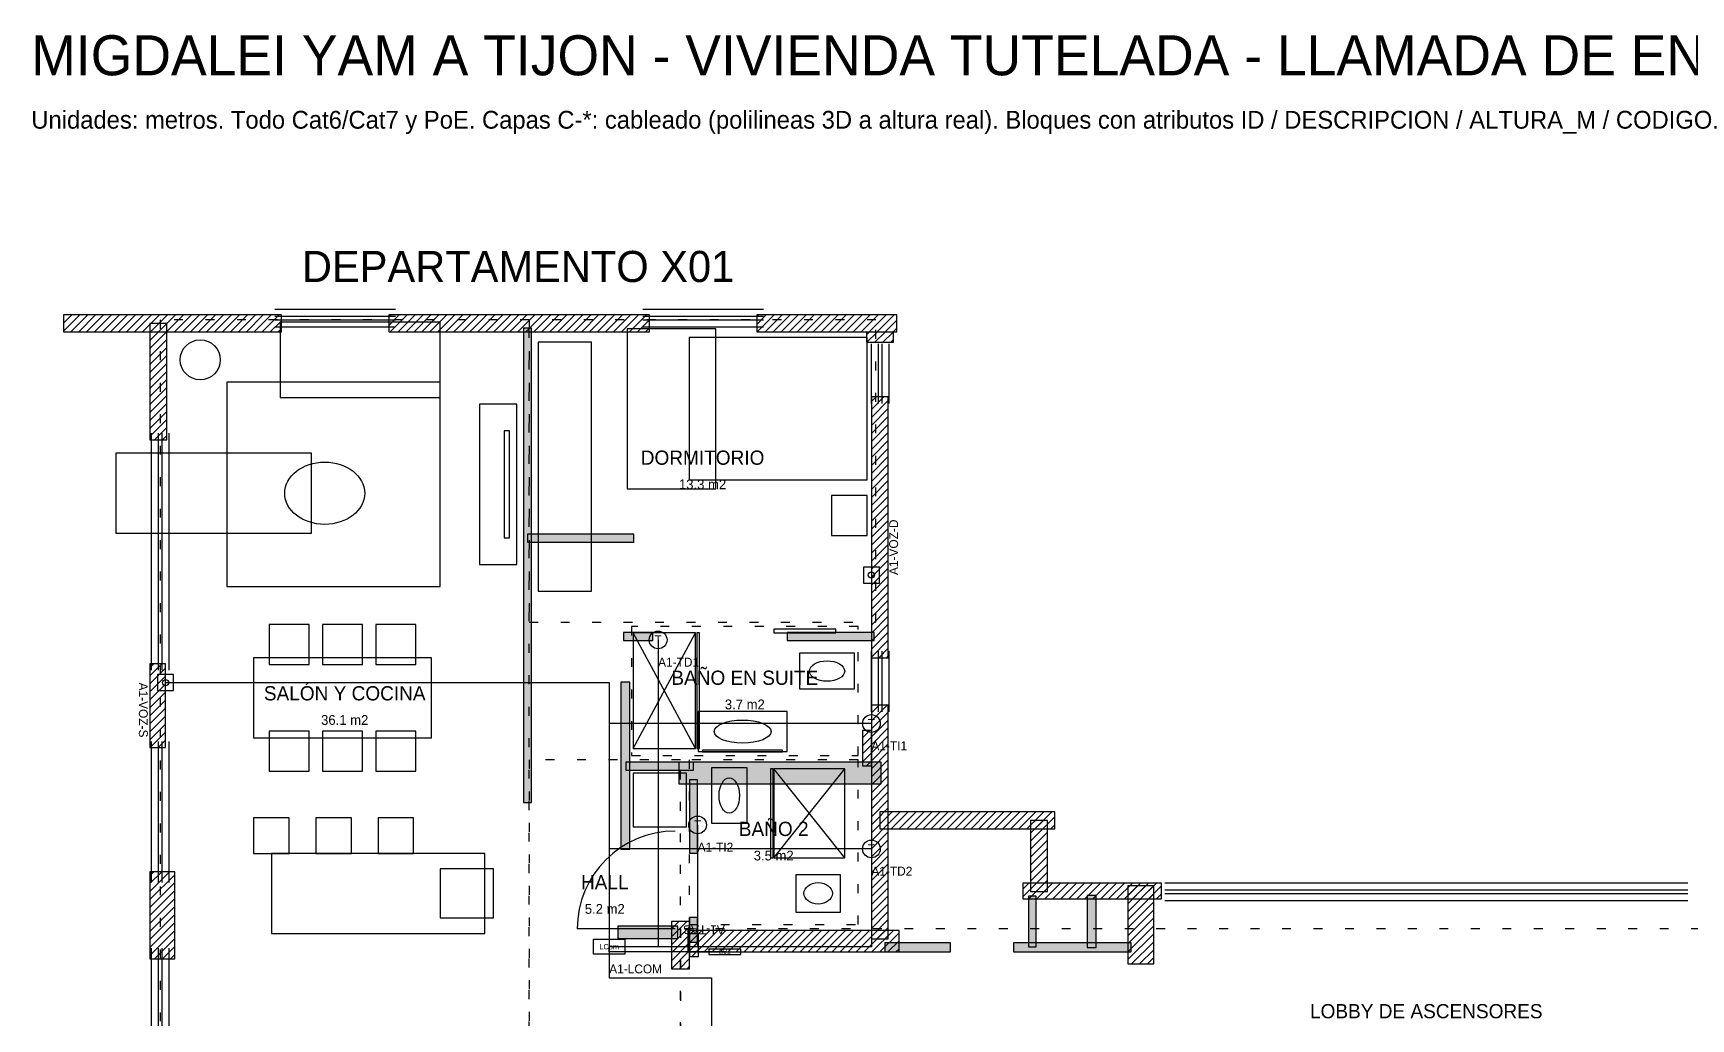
# Model space of a CAD drawing. Header units: metres. Extents: x -0.1 to 71.5, y -1 to 21.7.
# Drawn here: x 0.02 to 18.67, y 10.59 to 21.67 of the extents above; entities that cross this region are included whole.
import ezdxf
from ezdxf.enums import TextEntityAlignment as Align

# ---------------------------------------------------------------- set-up
doc = ezdxf.new("R2010")
doc.units = ezdxf.units.M
doc.linetypes.add('DOT2', pattern=[0.254, 0, -0.254])
for name, color, linetype in [('A-COCINA', 9, 'Continuous'), ('A-LOCALES', 7, 'Continuous'), ('A-MOBILIARIO', 9, 'Continuous'), ('A-MUROS', 8, 'Continuous'), ('A-MUROS-EXT', 250, 'Continuous'), ('A-PUERTAS', 7, 'Continuous'), ('A-SANITARIOS', 9, 'Continuous'), ('A-VENTANAS', 5, 'Continuous'), ('T-TEXTOS', 7, 'Continuous')]:
    doc.layers.add(name, color=color, linetype=linetype)
for name, color, linetype, true_color in [('C-CAT6-CAT7-CADENA-LCOM', 30, 'Continuous', 0xe07a12), ('C-CAT6-RADIAL-DEPTO', 3, 'Continuous', 0x1a9e4b), ('E-ADV-LCOM', 250, 'Continuous', 0x6b7a90), ('E-ADV-LLAMADA-VOZ', 30, 'Continuous', 0xe46f12), ('E-ADV-TABLET', 5, 'Continuous', 0x2b6cb0), ('E-ADV-TIRADOR', 1, 'Continuous', 0xd93025)]:
    doc.layers.add(name, color=color, linetype=linetype, true_color=true_color)

# ---------------------------------------------------------------- blocks, each defined once
blk = doc.blocks.new('ADV_TABLET')
blk.add_lwpolyline([(-0.18, -0.03), (0.18, -0.03), (0.18, 0.03), (-0.18, 0.03)], close=True)
blk.add_text('TAB', height=0.05).set_placement((0, 0), align=Align.MIDDLE_CENTER)
at = {"layer": 'T-TEXTOS'}
blk.add_attdef('ID', (0, -0.3), '', height=0.1, dxfattribs=at)
at = {"layer": 'T-TEXTOS', "flags": 1}
for tag, p in [('ALTURA_M', (0, -0.55)), ('DESCRIPCION', (0, -0.45)), ('CODIGO', (0, -0.65))]:
    blk.add_attdef(tag, p, '', height=0.06, dxfattribs=at)
blk = doc.blocks.new('ADV_LLAMADA_VOZ')
blk.add_lwpolyline([(-0.09, -0.09), (0.09, -0.09), (0.09, 0.09), (-0.09, 0.09)], close=True)
blk.add_circle((0, 0), 0.035)
at = {"layer": 'T-TEXTOS'}
blk.add_attdef('ID', (0, -0.3), '', height=0.1, dxfattribs=at)
at = {"layer": 'T-TEXTOS', "flags": 1}
for tag, p in [('ALTURA_M', (0, -0.55)), ('DESCRIPCION', (0, -0.45)), ('CODIGO', (0, -0.65))]:
    blk.add_attdef(tag, p, '', height=0.06, dxfattribs=at)
blk = doc.blocks.new('ADV_TIRADOR')
blk.add_circle((0, 0), 0.1)
blk.add_text('T', height=0.1).set_placement((0, 0), align=Align.MIDDLE_CENTER)
at = {"layer": 'T-TEXTOS'}
blk.add_attdef('ID', (0, -0.3), '', height=0.1, dxfattribs=at)
at = {"layer": 'T-TEXTOS', "flags": 1}
for tag, p in [('ALTURA_M', (0, -0.55)), ('DESCRIPCION', (0, -0.45)), ('CODIGO', (0, -0.65))]:
    blk.add_attdef(tag, p, '', height=0.06, dxfattribs=at)
blk = doc.blocks.new('ADV_LCOM')
blk.add_lwpolyline([(-0.18, -0.08), (0.18, -0.08), (0.18, 0.08), (-0.18, 0.08)], close=True)
blk.add_text('LCom', height=0.06).set_placement((0, 0), align=Align.MIDDLE_CENTER)
at = {"layer": 'T-TEXTOS'}
blk.add_attdef('ID', (0, -0.3), '', height=0.1, dxfattribs=at)
at = {"layer": 'T-TEXTOS', "flags": 1}
for tag, p in [('ALTURA_M', (0, -0.55)), ('DESCRIPCION', (0, -0.45)), ('CODIGO', (0, -0.65))]:
    blk.add_attdef(tag, p, '', height=0.06, dxfattribs=at)

msp = doc.modelspace()

# ---------------------------------------------------------------- hatches: boundary and pattern name
at = {"layer": 'A-MUROS'}
for points in [[(5.5375, 13.0235), (5.6265, 13.0235), (5.6265, 18.3575), (5.5375, 18.3575)], [(5.5815, 15.9505), (6.7755, 15.9505), (6.7755, 16.0395), (5.5815, 16.0395)], [(6.6615, 14.8455), (6.9915, 14.8455), (6.9915, 14.9345), (6.6615, 14.9345)], [(8.5025, 14.8455), (9.4805, 14.8455), (9.4805, 14.9345), (8.5025, 14.9345)], [(6.629, 12.497), (6.731, 12.497), (6.731, 14.377), (6.629, 14.377)], [(6.6865, 13.3855), (7.4485, 13.3855), (7.4485, 13.4745), (6.6865, 13.4745)], [(7.283, 13.233), (9.557, 13.233), (9.557, 13.475), (7.283, 13.475)], [(7.4045, 12.4525), (7.4935, 12.4525), (7.4935, 13.2775), (7.4045, 13.2775)], [(11.2145, 11.3985), (11.3035, 11.3985), (11.3035, 11.9695), (11.2145, 11.9695)], [(11.8745, 11.3925), (11.9755, 11.3925), (11.9755, 11.9755), (11.8745, 11.9755)], [(6.5985, 11.4935), (7.2705, 11.4935), (7.2705, 11.6325), (6.5985, 11.6325)], [(7.4045, 11.4495), (7.4935, 11.4495), (7.4935, 11.7285), (7.4045, 11.7285)], [(9.601, 11.341), (10.338, 11.341), (10.338, 11.443), (9.601, 11.443)], [(11.049, 11.341), (12.37, 11.341), (12.37, 11.443), (11.049, 11.443)]]:
    msp.add_hatch(color=8, dxfattribs=at).paths.add_polyline_path(points)
at = {"layer": 'A-MUROS-EXT'}
h = msp.add_hatch(dxfattribs=at)
h.set_pattern_fill('ANSI31', scale=0.02)
h.paths.add_polyline_path([(0.3615, 18.3135), (2.8135, 18.3135), (2.8135, 18.5045), (0.3615, 18.5045)])
h = msp.add_hatch(dxfattribs=at)
h.set_pattern_fill('ANSI31', scale=0.02)
h.paths.add_polyline_path([(4.0195, 18.3135), (6.9535, 18.3135), (6.9535, 18.5045), (4.0195, 18.5045)])
h = msp.add_hatch(dxfattribs=at)
h.set_pattern_fill('ANSI31', scale=0.02)
h.paths.add_polyline_path([(8.1595, 18.3135), (9.7345, 18.3135), (9.7345, 18.5045), (8.1595, 18.5045)])
h = msp.add_hatch(dxfattribs=at)
h.set_pattern_fill('ANSI31', scale=0.02)
h.paths.add_polyline_path([(1.334, 17.101), (1.524, 17.101), (1.524, 18.408), (1.334, 18.408)])
h = msp.add_hatch(dxfattribs=at)
h.set_pattern_fill('ANSI31', scale=0.02)
h.paths.add_polyline_path([(9.392, 18.199), (9.696, 18.199), (9.696, 18.313), (9.392, 18.313)])
h = msp.add_hatch(dxfattribs=at)
h.set_pattern_fill('ANSI31', scale=0.02)
h.paths.add_polyline_path([(9.449, 14.65), (9.639, 14.65), (9.639, 17.583), (9.449, 17.583)])
h = msp.add_hatch(dxfattribs=at)
h.set_pattern_fill('ANSI31', scale=0.02)
h.paths.add_polyline_path([(1.3335, 13.6405), (1.5105, 13.6405), (1.5105, 14.5795), (1.3335, 14.5795)])
h = msp.add_hatch(dxfattribs=at)
h.set_pattern_fill('ANSI31', scale=0.02)
h.paths.add_polyline_path([(9.449, 11.487), (9.639, 11.487), (9.639, 14.116), (9.449, 14.116)])
h = msp.add_hatch(dxfattribs=at)
h.set_pattern_fill('ANSI31', scale=0.02)
h.paths.add_polyline_path([(9.347, 13.436), (9.449, 13.436), (9.449, 13.831), (9.347, 13.831)])
h = msp.add_hatch(dxfattribs=at)
h.set_pattern_fill('ANSI31', scale=0.02)
h.paths.add_polyline_path([(9.5435, 12.7245), (11.5125, 12.7245), (11.5125, 12.9155), (9.5435, 12.9155)])
h = msp.add_hatch(dxfattribs=at)
h.set_pattern_fill('ANSI31', scale=0.02)
h.paths.add_polyline_path([(11.24, 12.021), (11.43, 12.021), (11.43, 12.82), (11.24, 12.82)])
h = msp.add_hatch(dxfattribs=at)
h.set_pattern_fill('ANSI31', scale=0.02)
h.paths.add_polyline_path([(1.3345, 11.2655), (1.6135, 11.2655), (1.6135, 12.2425), (1.3345, 12.2425)])
h = msp.add_hatch(dxfattribs=at)
h.set_pattern_fill('ANSI31', scale=0.02)
h.paths.add_polyline_path([(11.151, 11.938), (12.713, 11.938), (12.713, 12.116), (11.151, 12.116)])
h = msp.add_hatch(dxfattribs=at)
h.set_pattern_fill('ANSI31', scale=0.02)
h.paths.add_polyline_path([(12.332, 11.208), (12.624, 11.208), (12.624, 12.084), (12.332, 12.084)])
h = msp.add_hatch(dxfattribs=at)
h.set_pattern_fill('ANSI31', scale=0.02)
h.paths.add_polyline_path([(7.2015, 11.1505), (7.4045, 11.1505), (7.4045, 11.6835), (7.2015, 11.6835)])
h = msp.add_hatch(dxfattribs=at)
h.set_pattern_fill('ANSI31', scale=0.02)
h.paths.add_polyline_path([(7.3855, 11.3415), (9.7595, 11.3415), (9.7595, 11.5825), (7.3855, 11.5825)])
h = msp.add_hatch(dxfattribs=at)
h.set_pattern_fill('ANSI31', scale=0.02)
h.paths.add_polyline_path([(7.404, 11.29), (7.506, 11.29), (7.506, 11.545), (7.404, 11.545)])

# ---------------------------------------------------------------- linework, layer by layer
at = {"layer": 'A-COCINA'}
for points in [[(2.7, 11.55), (5.1, 11.55), (5.1, 12.45), (2.7, 12.45)], [(4.6, 11.725), (5.2, 11.725), (5.2, 12.275), (4.6, 12.275)]]:
    msp.add_lwpolyline(points, close=True, dxfattribs=at)
at = {"layer": 'A-LOCALES', "linetype": 'DOT2'}
for points in [[(1.45, 9.75), (5.6, 9.75), (5.6, 18.45), (1.45, 18.45)], [(5.6, 15.05), (9.5, 15.05), (9.5, 18.45), (5.6, 18.45)], [(6.75, 13.55), (9.3, 13.55), (9.3, 15), (6.75, 15)], [(5.6, 10.45), (7.3, 10.45), (7.3, 13.5), (5.6, 13.5)], [(7.4, 11.65), (9.3, 11.65), (9.3, 13.5), (7.4, 13.5)], [(7.3, 9.45), (24.08, 9.45), (24.08, 11.6), (7.3, 11.6)]]:
    msp.add_lwpolyline(points, close=True, dxfattribs=at)
at = {"layer": 'A-MOBILIARIO'}
for points in [[(2.8, 17.575), (4.6, 17.575), (4.6, 18.425), (2.8, 18.425)], [(6.7, 16.55), (7.7, 16.55), (7.7, 18.35), (6.7, 18.35)], [(5.7, 15.4), (6.3, 15.4), (6.3, 18.2), (5.7, 18.2)], [(7.4, 16.65), (9.4, 16.65), (9.4, 18.25), (7.4, 18.25)], [(2.2, 15.45), (4.6, 15.45), (4.6, 17.75), (2.2, 17.75)], [(5.04, 15.7), (5.46, 15.7), (5.46, 17.5), (5.04, 17.5)], [(5.32, 16), (5.38, 16), (5.38, 17.2), (5.32, 17.2)], [(0.95, 16.05), (3.15, 16.05), (3.15, 16.95), (0.95, 16.95)], [(9, 16.025), (9.4, 16.025), (9.4, 16.475), (9, 16.475)], [(2.675, 14.575), (3.125, 14.575), (3.125, 15.025), (2.675, 15.025)], [(3.275, 14.575), (3.725, 14.575), (3.725, 15.025), (3.275, 15.025)], [(3.875, 14.575), (4.325, 14.575), (4.325, 15.025), (3.875, 15.025)], [(2.5, 13.75), (4.5, 13.75), (4.5, 14.65), (2.5, 14.65)], [(2.675, 13.375), (3.125, 13.375), (3.125, 13.825), (2.675, 13.825)], [(3.275, 13.375), (3.725, 13.375), (3.725, 13.825), (3.275, 13.825)], [(3.875, 13.375), (4.325, 13.375), (4.325, 13.825), (3.875, 13.825)], [(2.5, 12.45), (2.9, 12.45), (2.9, 12.85), (2.5, 12.85)], [(3.2, 12.45), (3.6, 12.45), (3.6, 12.85), (3.2, 12.85)], [(3.9, 12.45), (4.3, 12.45), (4.3, 12.85), (3.9, 12.85)]]:
    msp.add_lwpolyline(points, close=True, dxfattribs=at)
for centre, major_axis, ratio in [((1.9, 18), (0.225, 0), 1), ((3.3, 16.5), (0.45, 0), 0.7777778)]:
    msp.add_ellipse(centre, major_axis=major_axis, ratio=ratio, dxfattribs=at)
at = {"layer": 'A-MUROS'}
for points in [[(5.5375, 13.0235), (5.6265, 13.0235), (5.6265, 18.3575), (5.5375, 18.3575)], [(5.5815, 15.9505), (6.7755, 15.9505), (6.7755, 16.0395), (5.5815, 16.0395)], [(6.6615, 14.8455), (6.9915, 14.8455), (6.9915, 14.9345), (6.6615, 14.9345)], [(8.5025, 14.8455), (9.4805, 14.8455), (9.4805, 14.9345), (8.5025, 14.9345)], [(6.629, 12.497), (6.731, 12.497), (6.731, 14.377), (6.629, 14.377)], [(6.6865, 13.3855), (7.4485, 13.3855), (7.4485, 13.4745), (6.6865, 13.4745)], [(7.283, 13.233), (9.557, 13.233), (9.557, 13.475), (7.283, 13.475)], [(7.4045, 12.4525), (7.4935, 12.4525), (7.4935, 13.2775), (7.4045, 13.2775)], [(11.2145, 11.3985), (11.3035, 11.3985), (11.3035, 11.9695), (11.2145, 11.9695)], [(11.8745, 11.3925), (11.9755, 11.3925), (11.9755, 11.9755), (11.8745, 11.9755)], [(6.5985, 11.4935), (7.2705, 11.4935), (7.2705, 11.6325), (6.5985, 11.6325)], [(7.4045, 11.4495), (7.4935, 11.4495), (7.4935, 11.7285), (7.4045, 11.7285)], [(9.601, 11.341), (10.338, 11.341), (10.338, 11.443), (9.601, 11.443)], [(11.049, 11.341), (12.37, 11.341), (12.37, 11.443), (11.049, 11.443)]]:
    msp.add_lwpolyline(points, close=True, dxfattribs=at)
at = {"layer": 'A-MUROS-EXT'}
for points in [[(0.3615, 18.3135), (2.8135, 18.3135), (2.8135, 18.5045), (0.3615, 18.5045)], [(4.0195, 18.3135), (6.9535, 18.3135), (6.9535, 18.5045), (4.0195, 18.5045)], [(8.1595, 18.3135), (9.7345, 18.3135), (9.7345, 18.5045), (8.1595, 18.5045)], [(1.334, 17.101), (1.524, 17.101), (1.524, 18.408), (1.334, 18.408)], [(9.392, 18.199), (9.696, 18.199), (9.696, 18.313), (9.392, 18.313)], [(9.449, 14.65), (9.639, 14.65), (9.639, 17.583), (9.449, 17.583)], [(1.3335, 13.6405), (1.5105, 13.6405), (1.5105, 14.5795), (1.3335, 14.5795)], [(9.449, 11.487), (9.639, 11.487), (9.639, 14.116), (9.449, 14.116)], [(9.347, 13.436), (9.449, 13.436), (9.449, 13.831), (9.347, 13.831)], [(9.5435, 12.7245), (11.5125, 12.7245), (11.5125, 12.9155), (9.5435, 12.9155)], [(11.24, 12.021), (11.43, 12.021), (11.43, 12.82), (11.24, 12.82)], [(1.3345, 11.2655), (1.6135, 11.2655), (1.6135, 12.2425), (1.3345, 12.2425)], [(11.151, 11.938), (12.713, 11.938), (12.713, 12.116), (11.151, 12.116)], [(12.332, 11.208), (12.624, 11.208), (12.624, 12.084), (12.332, 12.084)], [(7.2015, 11.1505), (7.4045, 11.1505), (7.4045, 11.6835), (7.2015, 11.6835)], [(7.3855, 11.3415), (9.7595, 11.3415), (9.7595, 11.5825), (7.3855, 11.5825)], [(7.404, 11.29), (7.506, 11.29), (7.506, 11.545), (7.404, 11.545)]]:
    msp.add_lwpolyline(points, close=True, dxfattribs=at)
at = {"layer": 'A-PUERTAS'}
msp.add_line((7.24, 11.6), (6.14, 11.6), dxfattribs=at)
msp.add_arc((7.24, 11.6), 1.1, 90, 180, dxfattribs=at)
at = {"layer": 'A-SANITARIOS'}
for p, q in [((6.77, 13.63), (7.47, 14.93)), ((7.47, 13.63), (6.77, 14.93)), ((8.35, 12.4), (9.15, 13.4)), ((9.15, 12.4), (8.35, 13.4))]:
    msp.add_line(p, q, dxfattribs=at)
for points in [[(6.77, 13.63), (7.47, 13.63), (7.47, 14.93), (6.77, 14.93)], [(7.485, 13.63), (7.515, 13.63), (7.515, 14.93), (7.485, 14.93)], [(8.35, 14.93), (9.05, 14.93), (9.05, 14.97), (8.35, 14.97)], [(8.64, 14.3), (9.26, 14.3), (9.26, 14.7), (8.64, 14.7)], [(7.5, 13.595), (8.5, 13.595), (8.5, 14.045), (7.5, 14.045)], [(7.55, 13.59), (8.45, 13.59), (8.45, 13.61), (7.55, 13.61)], [(6.77, 12.75), (7.37, 12.75), (7.37, 13.35), (6.77, 13.35)], [(7.65, 12.79), (8.05, 12.79), (8.05, 13.41), (7.65, 13.41)], [(8.315, 12.4), (8.345, 12.4), (8.345, 13.4), (8.315, 13.4)], [(8.35, 12.4), (9.15, 12.4), (9.15, 13.4), (8.35, 13.4)], [(8.6, 11.79), (9.1, 11.79), (9.1, 12.21), (8.6, 12.21)]]:
    msp.add_lwpolyline(points, close=True, dxfattribs=at)
for centre, major_axis, ratio in [((8.95, 14.5), (0.1984, 0), 0.5806452), ((8, 13.82), (0.32, 0), 0.405), ((7.85, 13.1), (0, 0.1984), 0.5806452), ((8.85, 12), (0.16, 0), 0.756)]:
    msp.add_ellipse(centre, major_axis=major_axis, ratio=ratio, dxfattribs=at)
at = {"layer": 'A-VENTANAS'}
for p, q in [((2.738, 18.57), (4.095, 18.57)), ((2.738, 18.49), (4.095, 18.49)), ((6.878, 18.57), (8.235, 18.57)), ((6.878, 18.49), (8.235, 18.49)), ((2.738, 18.45), (4.095, 18.45)), ((2.738, 18.37), (4.095, 18.37)), ((6.878, 18.45), (8.235, 18.45)), ((6.878, 18.37), (8.235, 18.37)), ((9.45, 17.508), (9.45, 18.179)), ((9.53, 17.508), (9.53, 18.179)), ((9.57, 17.508), (9.57, 18.179)), ((9.65, 17.508), (9.65, 18.179)), ((1.35, 14.511), (1.35, 17.176)), ((1.43, 14.511), (1.43, 17.176)), ((1.47, 14.511), (1.47, 17.176)), ((1.55, 14.511), (1.55, 17.176)), ((9.45, 14.041), (9.45, 14.725)), ((9.53, 14.041), (9.53, 14.725)), ((9.57, 14.041), (9.57, 14.725)), ((9.65, 14.041), (9.65, 14.725)), ((1.35, 12.123), (1.35, 13.709)), ((1.43, 12.123), (1.43, 13.709)), ((1.47, 12.123), (1.47, 13.709)), ((1.55, 12.123), (1.55, 13.709)), ((12.75, 12.12), (18.63, 12.12)), ((12.75, 12.04), (18.63, 12.04)), ((12.75, 12), (18.63, 12)), ((12.75, 11.92), (18.63, 11.92)), ((1.35, 10.51), (1.35, 11.385)), ((1.43, 10.51), (1.43, 11.385)), ((1.47, 10.51), (1.47, 11.385)), ((1.55, 10.51), (1.55, 11.385))]:
    msp.add_line(p, q, dxfattribs=at)
at = {"layer": 'C-CAT6-CAT7-CADENA-LCOM'}
msp.add_polyline3d([(6.5, 11.4, 2.55), (6.5, 11.4, 2.62), (6.5, 11.05, 2.62), (7.3, 11.05, 2.62), (7.65, 11.05, 2.62), (7.65, 10.55, 2.62), (7.65, 9.5, 2.62), (7.3, 9.5, 2.62), (6.6, 9.5, 2.62), (6.6, 3.6, 2.62), (10.5, 3.6, 2.62), (10.5, 3.6, 2.55)], dxfattribs=at)
at = {"layer": 'C-CAT6-RADIAL-DEPTO'}
for points in [[(9.449, 15.58, 1.2), (9.449, 15.58, 2.62), (9.449, 11.4, 2.62), (6.5, 11.4, 2.62), (6.5, 11.4, 2.55)], [(7.05, 14.85, 1.85), (7.05, 14.85, 2.62), (7.05, 11.4, 2.62), (6.5, 11.4, 2.62), (6.5, 11.4, 2.55)], [(1.51, 14.37, 1.3), (1.51, 14.37, 2.62), (6.5, 14.37, 2.62), (6.5, 11.4, 2.62), (6.5, 11.4, 2.55)], [(9.449, 13.91, 1.85), (9.449, 13.91, 2.62), (6.5, 13.91, 2.62), (6.5, 11.4, 2.62), (6.5, 11.4, 2.55)], [(7.494, 12.77, 1.85), (7.494, 12.77, 2.62), (7.494, 11.4, 2.62), (6.5, 11.4, 2.62), (6.5, 11.4, 2.55)], [(9.449, 12.5, 1.85), (9.449, 12.5, 2.62), (6.5, 12.5, 2.62), (6.5, 11.4, 2.62), (6.5, 11.4, 2.55)], [(7.8, 11.341, 1.4), (7.8, 11.341, 2.62), (6.5, 11.341, 2.62), (6.5, 11.4, 2.62), (6.5, 11.4, 2.55)]]:
    msp.add_polyline3d(points, dxfattribs=at)

# ---------------------------------------------------------------- block references
at = {"layer": 'E-ADV-LCOM'}
msp.add_blockref('ADV_LCOM', (6.5, 11.4), dxfattribs=at).add_auto_attribs({'ID': 'A1-LCOM'})
at = {"layer": 'E-ADV-LLAMADA-VOZ'}
for p, rotation, values in [((9.449, 15.58), 90, {'ID': 'A1-VOZ-D'}), ((1.51, 14.37), 270, {'ID': 'A1-VOZ-S'})]:
    msp.add_blockref('ADV_LLAMADA_VOZ', p, dxfattribs=dict(at, rotation=rotation)).add_auto_attribs(values)
at = {"layer": 'E-ADV-TABLET', "rotation": 180}
msp.add_blockref('ADV_TABLET', (7.8, 11.341), dxfattribs=at).add_auto_attribs({'ID': 'A1-TAB'})
at = {"layer": 'E-ADV-TIRADOR'}
for p, values in [((7.05, 14.85), {'ID': 'A1-TD1'}), ((9.449, 13.91), {'ID': 'A1-TI1'}), ((7.494, 12.77), {'ID': 'A1-TI2'}), ((9.449, 12.5), {'ID': 'A1-TD2'})]:
    msp.add_blockref('ADV_TIRADOR', p, dxfattribs=at).add_auto_attribs(values)

# ---------------------------------------------------------------- texts
at = {"layer": 'T-TEXTOS'}
for s, height, p in [('MIGDALEI YAM A TIJON - VIVIENDA TUTELADA - LLAMADA DE ENFERMERIA ACE BG / ADVANTECNIA - PISO TIPO P1-P8 (izq.) Y PLANTA BAJA (der.)', 0.45, (0, 21.2)), ('Unidades: metros. Todo Cat6/Cat7 y PoE. Capas C-*: cableado (polilineas 3D a altura real). Bloques con atributos ID / DESCRIPCION / ALTURA_M / CODIGO.', 0.2, (0, 20.6))]:
    msp.add_text(s, height=height, dxfattribs=at).set_placement(p)
for s, height, p in [('DEPARTAMENTO X01', 0.35, (5.475, 19.05)), ('DORMITORIO', 0.16, (7.55, 16.9)), ('13.3 m2', 0.11, (7.55, 16.6)), ('BAÑO EN SUITE', 0.16, (8.025, 14.425)), ('SALÓN Y COCINA', 0.16, (3.525, 14.25)), ('3.7 m2', 0.11, (8.025, 14.125)), ('36.1 m2', 0.11, (3.525, 13.95)), ('BAÑO 2', 0.16, (8.35, 12.725)), ('3.5 m2', 0.11, (8.35, 12.425)), ('HALL', 0.16, (6.45, 12.125)), ('5.2 m2', 0.11, (6.45, 11.825)), ('LOBBY DE ASCENSORES', 0.16, (15.69, 10.675))]:
    msp.add_text(s, height=height, dxfattribs=at).set_placement(p, align=Align.MIDDLE_CENTER)

doc.saveas('drawing.dxf')
